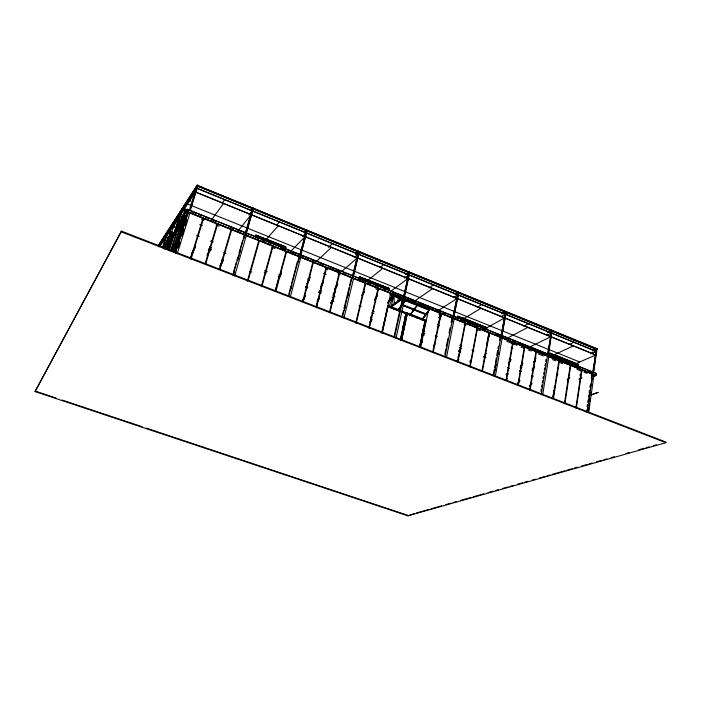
<?xml version="1.0" encoding="UTF-8"?>
<svg xmlns="http://www.w3.org/2000/svg" width="701" height="701" viewBox="0 0 701 701"><rect width="100%" height="100%" fill="white"/><g stroke="black" fill="none" stroke-linecap="round" stroke-linejoin="round"><path stroke-width="1.05" d="M665.871 442.725L665.95 442.059L121.422 231.111L35.05 391.561L407.894 515.831L665.871 442.725L121.177 231.838L35.05 391.561M586.325 412.048L586.632 409.892M587.096 406.659L587.412 404.503M587.718 402.348L588.034 400.192M588.498 396.959L588.805 394.803M589.12 392.648L589.427 390.501M589.892 387.267L590.207 385.112M591.293 377.567L591.758 374.334M592.739 372.231L596.498 348.8L593.151 372.065M587.333 410.541L587.788 407.351M588.095 405.222L589.164 397.774M589.471 395.644L589.935 392.446M590.242 390.326L590.549 388.196M590.847 386.067L591.311 382.869M591.618 380.748L591.924 378.619M592.222 376.49L592.529 374.36M592.249 350.964L596.884 348.818L596.332 348.59L596.796 349.422L596.814 348.607L197.445 185.485M587.324 411.689L592.748 373.922M197.647 185.169L197.244 186.124L596.314 349.396L596.814 348.607M592.555 376.349L592.862 374.229M593.3 372.459L593.756 369.287M594.054 367.175L596.63 349.212L596.087 348.984M593.712 372.284L597.042 349.028L198.462 185.896M588.481 411.154L588.928 408.017M589.226 405.923L589.532 403.829M589.83 401.734L590.277 398.589M588.682 412.214L594.08 374.457M591.171 375.044L594.229 376.262L595.938 375.219L186.431 211.203L185.642 212.403M594.229 376.262L595.885 375.587L596.2 373.379L595.771 375.289L186.352 211.325M575.88 407.903L581.48 370.075M576.336 408.078L581.926 370.259M577.615 366.439L578.211 364.511M577.939 366.299L578.465 364.354L578.062 366.614M578.255 367.368L578.649 364.686L549.961 353.146L549.111 355.214M564.419 403.574L570.22 365.545M564.883 403.758L570.675 365.72M571.315 364.117L572.156 362.066L572.077 362.548L549.391 353.444M571.63 363.977L571.841 362.207M571.753 364.292L572.025 362.531M572.069 364.152L572.34 362.391L571.762 362.68L549.584 353.777L550.154 353.479L549.864 355.249M221.647 262.857L222.278 258.765M552.791 396.67L553.124 394.54M553.457 392.42L553.79 390.291M554.193 388.301L554.535 386.163M553.054 398.054L558.872 360.997M553.518 398.229L559.328 361.181M555.183 357.44L556.042 355.346L578.465 364.354M578.649 364.686L578.071 364.984L555.656 355.985L555.735 355.495L555.499 357.3M555.63 357.624L556.042 355.346M555.946 357.475L555.919 355.828M542.705 394.619L548.874 356.327M549.418 355.074L549.654 353.295L578.395 364.844M549.558 355.398L549.961 353.146M540.874 391.272L541.216 389.151M541.566 387.022L541.908 384.902M542.25 382.772L542.592 380.652M542.942 378.522L543.284 376.402M543.625 374.273L543.976 372.152M544.318 370.023L544.659 367.902M545.001 365.773L545.352 363.653M545.693 361.523L546.035 359.403M547.569 354.119L551.757 330.486L547.963 353.935M552.073 331.117L551.608 330.276L551.512 330.89L547.604 332.844M541.303 394.076L547.499 355.775M548.313 353.278L550.206 341.562M550.557 339.433L551.757 331.976M548.541 354.163L551.932 330.916M529.562 390.08L535.923 351.814M530.035 390.264L536.388 351.998M517.767 385.515L524.322 347.17M518.241 385.699L524.786 347.354M506.069 379.846L512.633 342.482M506.543 380.03L513.097 342.675M495.344 376.271L502.284 337.663M493.197 375.07L494.17 369.707M494.555 367.569L494.941 365.423M495.335 363.284L496.299 357.922M496.685 355.784L497.657 350.43M498.043 348.283L498.429 346.136M499.392 340.782L499.979 337.567M501.04 335.455L505.666 311.621L501.408 335.253M493.898 375.718L500.865 337.093M502.319 313.82L505.535 311.419L506.122 311.656L504.115 313.347M494.871 370.934L495.257 368.796M495.642 366.649L496.028 364.511M497.763 354.881L498.148 352.743M501.627 335.691L506.253 311.857L501.802 336.568M482.516 370.724L489.456 333.212M485.846 329.636L486.748 327.507L462.949 317.939L462.029 320.085M486.126 329.47L486.468 327.656M486.319 329.82L486.748 327.507M486.599 329.663L486.941 327.849L457.876 316.16L456.964 318.272M486.853 344.252L488.816 333.65M481.832 371.609L488.983 333.019M481.263 327.744L481.605 325.947L481.044 326.263L457.508 316.808L458.068 316.493L457.709 318.298M469.924 362.303L470.336 360.148M469.915 366.185L477.022 328.226M470.161 367.087L477.495 328.418M480.798 327.551L481.131 325.763M457.394 362.259L464.973 323.38M457.884 362.443L465.455 323.573M462.301 319.919L462.66 318.096M462.502 320.278L462.949 317.939M462.783 320.112L463.142 318.289L462.572 318.605L486.371 328.164M457.236 318.105L457.595 316.309L486.66 327.998M457.438 318.456L457.876 316.16M444.776 354.259L445.836 348.975M446.257 346.864L447.948 338.408M449.008 333.124L450.068 327.84M451.129 322.556L451.97 318.333M444.969 356.967L452.592 318.876M453.056 316.256L458.174 292.177L453.407 316.046M452.198 321.671L452.828 318.517M455.194 294.394L458.068 291.984L458.664 292.229L455.79 294.639M453.88 315.468L458.778 292.422L453.81 317.325M446.458 357.545L454.266 318.403M407.894 515.831L414.309 513.579M432.587 352.656L440.587 313.619M433.297 351.797L441.078 313.811M183.469 220.342L185.406 210.992L179.675 226.046L179.649 223.032L177.817 228.833M402.865 305.505L425.875 314.661L426.795 312.567M426.129 314.495L426.234 314.013L403.215 304.839M421.967 334.973L422.405 332.879M422.843 330.784L423.728 326.596M419.645 346.68L425.051 320.97L407.29 313.934L401.603 340.02M419.654 347.337L425.051 320.313M420.25 345.716L425.875 320.296L407.115 312.856L406.361 314.013M420.136 347.643L425.875 320.296M420.758 346.934L428.749 308.878M185.336 210.16L185.791 210.817M185.931 210.02L185.511 209.853L174.041 234.038M401.48 336.392L402.409 332.125M403.574 326.797L404.503 322.539M404.968 320.41L405.897 316.142M401.042 339.424L406.79 313.075L401.857 311.051M401.112 339.38L406.852 313.032L425.542 320.506M401.366 339.223L407.115 312.856M401.673 340.379L407.29 313.277M168.853 242.292L170.851 233.17L168.135 238.997M403.049 326.701L403.96 322.504M404.424 320.401L405.336 316.204M400.332 339.792L406.019 313.706L388.047 306.591L382.387 331.704M400.394 340.143L406.028 313.049M393.997 336.866L402.462 298.512M394.523 337.435L403.233 297.96M403.592 296.418L409.218 272.137L403.68 297.233M406.37 274.529L409.121 271.944L409.743 272.198M404.223 296.672L409.515 272.636M404.538 296.444L409.84 272.391M396.065 338.031L404.74 298.565M397.493 301.973L398.554 297.18M170.694 232.793L170.956 232.066L163.342 248.277M391.298 306.372L393.734 295.507M388.599 290.354L389.327 288.356L363.784 278.385L363.661 278.884L388.967 289.049L389.519 288.716L359.858 277.061L359.744 277.561L384.744 287.603L385.296 287.27L384.884 289.084M388.967 289.049L389.081 288.549L388.354 290.538M389.213 288.865L389.327 288.356M388.853 290.74L389.274 288.9L359.779 277.018L359.114 279.033M389.108 290.556L389.519 288.716M381.826 332.274L387.872 305.505L399.859 310.263M381.782 332.993L390.667 293.631M382.203 333.106L388.065 305.934M384.385 288.891L384.796 287.068M384.744 287.603L384.858 287.103M384.639 289.268L385.103 286.919L384.56 287.252M368.831 327.98L377.944 288.54M369.348 328.182L378.452 288.742M363.539 280.584L363.977 278.735M363.775 280.4L364.213 278.542L363.661 278.884M355.749 323.021L365.125 283.379M356.274 323.222L365.642 283.59M359.972 277.368L360.095 276.877M359.85 279.051L360.288 277.228L359.744 277.561M363.03 280.382L363.705 278.341L363.267 280.19M363.898 278.691L364.021 278.192M359.35 278.849L359.779 277.018M341.957 316.94L343.49 310.631M343.998 308.528L349.089 287.498M349.606 285.403L351.385 278.043M342.403 317.457L352.086 277.456M352.55 275.949L358.71 251.466M344.357 310.613L345.365 306.425M347.898 295.971L348.651 292.843M352.848 275.703L358.64 251.282L359.28 251.545L353.199 276.203M353.243 277.018L359.35 251.729L358.421 251.72M343.989 318.07L353.646 278.078M331.888 301.903L332.318 300.168M329.312 312.795L339.161 272.987M330.101 311.954L339.687 273.197M316.204 306.565L326.026 267.729M316.475 307.818L326.561 267.94M303.261 301.553L313.321 262.638M302.718 301.342L312.786 262.428M288.768 294.271L290.968 285.973M291.511 283.896L297.285 262.095M288.847 295.769L299.02 257.32M299.862 254.857L306.591 230.13L300.124 254.594M304.865 232.145L306.547 229.954L307.204 230.226M291.081 288.698L291.914 285.535M298.048 262.349L299.441 257.083M300.527 255.129L306.985 230.673L306.328 230.401M300.527 255.883L307.257 230.401M290.486 296.409L300.904 256.925M285.316 247.427L285.657 246.699L258.494 236.088L258.354 236.596L285.316 247.427L285.657 246.699M285.141 249.153L285.85 247.067L255.883 235.299L255.742 235.808L282.354 246.498M285.342 248.934L285.85 247.067M275.221 290.801L279.147 276.264M275.423 290.766L285.982 251.694M275.975 290.976L286.525 251.913M281.662 247.979L282.363 245.928L281.855 247.768M282.188 248.198L282.687 246.349M282.389 247.988L282.889 246.139M284.606 248.934L285.316 246.848L284.553 249.661M261.569 285.535L272.426 246.244M261.841 286.788L272.969 246.463M257.618 238.112L258.345 236.018L257.81 237.893M258.687 235.869L258.354 236.596M258.161 238.331L258.888 236.228L258.354 238.112M247.348 281.171L258.748 240.767M248.198 280.356L259.3 240.986M255.199 237.087L255.734 235.229L285.649 247.278M256.067 235.08L255.742 235.808M255.55 237.516L256.268 235.448L255.742 237.297M233.337 272.777L236.351 262.314M236.956 260.22L237.858 257.083M239.067 252.895L242.695 240.338M243.291 238.252L244.202 235.107M232.977 275.291L244.456 235.483M245.446 233.039L252.544 208.399L253.464 208.381M233.591 274.696L234.485 271.585M237.779 260.159L239.278 254.971M239.873 252.895L240.776 249.784M244.062 238.358L244.964 235.247M245.683 232.75L252.754 207.934L253.438 208.215L246.366 233.03M246.437 232.285L253.227 208.679M234.669 275.949L246.419 235.107M219.422 269.21L231.058 229.683M219.991 269.429L231.619 229.902M205.139 263.681L217.038 224.066M205.717 263.9L217.608 224.294M190.733 258.099L202.904 218.414M190.996 259.361L203.474 218.633M177.195 253.893L190.129 212.526M175.399 243.922L181.918 223.207L181.209 223.216L181.918 223.207M188.569 214.015L185.52 212.797L186.256 210.44M173.462 251.966L176.047 243.738L175.197 243.405L169.993 251.019M185.52 212.797L187.053 209.24L596.2 373.379M174.12 252.237L185.046 217.441L185.765 217.433M174.269 252.018L185.204 217.205M185.406 217.441L186.957 212.499M175.171 251.221L185.441 218.458M175.303 252.851L187.605 213.595M175.443 253.219L188.411 211.842M189.217 210.484L197.191 185.187L197.901 185.476M178.387 247.733L179.999 242.564M181.874 236.439L184.214 229.104M185.353 225.196L186.992 220.07M189.936 210.773L197.7 185.949M190.137 210.466L197.901 185.634L197.2 185.344L158.417 245.534M174.058 233.293L181.577 209.538L182.242 209.809M169.046 249.661L181.752 209.249L182.426 209.52L175.25 232.25M169.151 250.047L174.155 234.467L187.386 214.602M176.372 228.395L181.594 211.868M189.314 210.764L183.215 208.328L182.812 209.59L185.861 210.808M170.676 250.345L177.616 228.614L178.168 228.833L171.701 249.319M173.857 246.805L181.357 222.988M172.604 251.633L175.197 243.405M181.559 223.207L185.563 210.493L174.163 234.318L187.553 214.208M165.804 247.996L166.794 244.886L167.46 244.886M165.611 248.829L166.934 244.675M167.127 244.886L171 232.679M172.56 236.342L170.518 235.545L171.307 233.179L170.711 235.063L172.744 235.86M170.518 235.545L171.947 232.206L175.005 233.407M167.337 248.899L170.264 239.663L170.939 239.663M167.153 249.714L170.404 239.453M170.606 239.663L171.806 235.878M168.021 248.899L170.615 240.697M168.231 249.784L172.805 235.352M168.336 250.187L173.235 234.704M162.501 247.444L167.784 230.883L168.433 231.128L162.982 247.944M174.856 233.039L168.757 230.647L168.371 231.865L171.421 233.056M164.332 248.11L165.515 244.404L165.427 247.444L170.851 233.17M121.177 231.838L121.422 231.111M171.377 251.309L172.481 248.277L171.885 251.054M171.394 232.452L170.86 232.25L170.615 232.907L172.192 233.731M173.007 232.942L171.018 231.97L170.825 232.504L172.393 233.319M185.712 210.948L185.152 210.729L185.414 210.028M389.073 306.521L393.55 295.515M437.731 324.651L441.385 315.8M457.919 357.352L460.399 351.394M163.648 248.163L181.997 209.529M163.92 248.049L167.224 240.934M164.104 247.874L168.003 239.768M168.923 237.832L171.219 232.995M185.511 209.853L173.936 233.994L174.488 234.204L178.553 225.617L175.855 231.348M183.574 215.137L185.397 211.325M175.303 232.741L181.235 220.351M182.146 218.44L185.336 211.772M191.539 253.85L195.448 246.069M191.925 253.21L195.272 246.542M190.102 257.942L195.185 247.646M206.944 255.208L209.433 250.38M279.804 275.546L281.451 272.768M280.181 275.011L281.276 273.153M174.006 234.817L175.977 231.593M307.494 281.881L310.429 277.088M306.749 283.852L309.579 279.296M306.898 283.791L309.202 280.076M302.517 300.37L305.356 295.84M302.622 300.265L305.522 295.638M302.411 301.334L304.725 297.636M302.438 301.456L304.707 297.837M321.251 285.035L323.66 281.171M320.48 286.998L323.582 282.293M317.018 301.264L319.367 297.592M317.448 300.72L319.218 297.969M317.343 301.824L319.104 299.073M158.005 245.885L197.191 185.187M168.038 230.971L167.846 231.558M182.006 209.362L181.997 209.695M159.223 245.21L166.365 234.178M168.144 231.418L180.648 212.123M183.618 207.531L197.305 186.396M168.266 231.391L168.757 230.647M183.215 208.328L182.435 210.177L185.485 211.395M159.039 245.779L181.042 211.816M182.234 209.976L197.7 186.115L196.999 185.826M158.715 246.621L196.683 188.078L596.236 351.297L590.557 353.795M158.68 246.743L196.648 188.21L596.218 351.411L591.215 353.619M335.385 287.235L337.418 284.317M334.789 288.575L337.698 284.089M334.701 289.671L337.032 286.087M159.758 246.787L195.483 191.934L595.719 354.916M333.501 298.985L331.17 302.552L331.678 302.762L330.995 302.744M331.757 302.078L332.949 300.256M331.144 303.331L333.527 299.695M331.065 303.621L333.396 300.063M171.947 232.206L174.935 233.512M187.053 209.24L596.034 373.449M164.463 248.198L172.814 235.632M170.86 232.25L174.014 233.871L187.439 213.639M177.616 228.614L178.019 229.061M164.236 248.925L172.577 236.377M173.769 234.59L187.78 213.542M164.901 248.233L172.989 236.079M164.56 248.873L172.832 236.456M165.357 248.233L168.345 243.755M169.537 241.968L172.525 237.49M175.487 233.047L174.312 234.8L173.76 234.555M176.652 231.295L179.579 226.914M180.744 225.161L182.497 222.532M183.671 220.78L186.589 216.399M362.128 294.464L364.117 291.485M361.9 295.489L364.292 291.966M362.172 295.279L363.994 292.58M174.891 245.429L176.047 243.738M375.193 298.162L377.664 294.595M374.79 299.485L376.603 296.856M374.448 300.142L377.541 295.682M388.45 301.211L391.368 297.171M387.846 302.438L393.033 295.051M387.706 302.823L392.604 295.883M387.89 303.209L393.524 295.244M388.188 303.016L393.708 295.217M397.625 310.455L401.419 305.189M403.32 302.56L404.933 300.37M399.079 308.755L400.315 307.038M398.466 309.982L401.568 305.68M403.434 303.095L405.292 300.519M398.738 309.772L401.27 306.267M402.54 304.506L405.704 300.124M222.173 203.062L224.723 199.54M211.378 220.114L223.575 203.378M410.111 314.591L417.647 304.357M412.968 310.964L414.852 308.405M410.471 314.74L417.796 304.961M422.037 319.323L428.67 310.438M424.271 316.563L425.542 314.872M422.388 319.463L428.74 310.999M422.668 319.253L428.504 311.489M439.001 317.29L441.227 314.337M438.87 317.676L441.437 314.32M439.352 317.43L441.279 314.915M439.089 317.956L440.394 316.239M439.343 317.868L441.271 315.345M420.398 343.893L422.484 341.194M420.206 344.752L422.168 342.184M420.206 344.91L422.125 342.403M433.56 345.768L435.058 343.876M433.402 346.557L434.734 344.857M433.358 346.767L434.655 345.111M250.704 210.493L252.754 207.934M251.203 210.274L252.57 208.565L253.254 208.845L251.887 210.554M248.89 215.058L252.307 210.808M238.848 229.91L251.212 214.629M458.568 351.271L460.592 348.765M458.892 351.341L460.215 349.703M459.006 351.446L461.039 348.94M221.42 262.481L223.514 259.957M220.508 264.049L223.295 260.693M220.543 264.365L222.638 261.841M219.623 265.933L222.427 262.577M484.987 355.004L486.406 353.286M255.734 235.229L282.556 246.288M508.795 362.233L510.976 359.701M508.444 363.153L509.82 361.567M508.619 363.109L510.021 361.488M505.956 380.292L507.445 378.61M521.404 364.897L522.893 363.214M520.615 366.062L522.78 363.591M520.326 366.632L522.499 364.17M520.431 366.676L522.552 364.266M520.326 367.052L521.781 365.414M276.553 225.17L279.454 221.893M264.636 241.144L278.402 225.704M517.347 383.526L520.046 380.494M517.68 383.78L519.091 382.054M532.445 369.252L534.679 366.763M532.085 370.154L533.549 368.524M532.173 370.216L533.601 368.621M529.316 386.023L532.006 383.053M529.632 386.146L531.796 383.771M529.614 386.312L531.726 383.99M556.48 375.508L557.935 373.94M556.191 376.472L557.645 374.746M567.311 379.793L569.65 377.313M567.302 380.082L569.554 377.69M567.477 379.942L569.72 377.55M304.278 232.303L306.547 229.954M304.769 233.196L307.038 230.857L306.381 230.585M302.35 236.719L306.162 232.802M290.617 251.475L305.154 236.596M279.55 276.089L281.101 274.555M328.471 247.295L332.44 243.536M316.309 261.561L331.485 247.322M355.354 254.156L358.64 251.282M356.029 254.06L358.491 251.904L359.131 252.167L356.669 254.323M356.818 253.701L359.28 251.545M321.785 284.553L321.444 285.228L321.969 284.904L321.47 284.702M354.18 257.696L358.307 254.104M341.72 271.418L357.396 257.872M334.044 292.597L335.7 291.213M333.028 294.026L335.516 291.958M380.371 267.247L383.771 264.505M366.667 281.232L382.904 268.264M405.634 274.573L409.121 271.944M407.859 274.126L409.603 272.82L408.99 272.566M404.459 278.025L408.841 274.748M390.475 291.476L408.017 278.49M370.303 320.707L372.082 319.437M389.686 306.933L401.051 298.854M391.053 306.503L401.55 299.055M370.137 321.426L371.916 320.155M390.396 307.047L401.752 298.994M369.725 322.241L371.504 320.979M390.886 307.248L402.251 299.196M429.038 287.945L433.525 284.834M414.79 300.913L432.745 288.558M406.624 313.838L425.717 321.058L420.451 319.314M455.317 293.78L458.068 291.984M455.913 294.026L458.664 292.229M425.682 314.328L426.234 314.013M425.875 314.661L426.418 314.346M453.249 297.723L457.841 294.762M438.765 310.228L457.096 298.468M422.107 335.875L423.956 334.745M437.669 326.333L439.492 325.22M437.52 327.069L439.343 325.956M477.109 307.362L481.78 304.541M461.346 320.05L481.079 308.238M402.181 298.863L400.648 299.739L399.71 297.978M501.741 313.584L505.535 311.419M480.851 325.921L481.412 325.615L481.324 326.096L457.324 316.475M500.61 316.861L505.36 314.171M484.636 329.093L504.694 317.851M456.982 360.691L458.892 359.674M523.761 326.219L528.58 323.66M507.594 338.022L527.958 327.332M547.7 332.239L551.608 330.276M549.242 331.985L551.196 331.003M549.146 332.589L551.1 331.608M546.578 335.437L551.468 333.01M529.369 347.258L550.881 336.664M569.072 344.533L574.014 342.219M506.017 374.246L507.971 373.335M520.116 368.034L522.052 367.122M533.663 361.707L535.599 360.805M506.324 375.114L508.286 374.203M533.54 362.435L535.476 361.532M551.687 355.942L573.462 345.856M592.336 350.369L596.332 348.59M596.314 349.396L597.042 349.028M593.791 350.745L596.796 349.422M572.691 365.063L595.701 355.039L195.439 192.065M578.938 379.127L581.97 377.883M591.092 395.084L598.198 392.376L591.074 394.838M416.412 512.974L429.047 509.39M431.15 508.786L441.683 505.798M445.889 504.597L451.155 503.108M453.267 502.503L456.421 501.609M460.636 500.409L471.16 497.421M473.271 496.816L483.795 493.828M488.01 492.628L493.276 491.138M495.379 490.534L498.542 489.64M502.748 488.439L508.015 486.95M510.118 486.345L513.281 485.451M517.487 484.251L522.753 482.761M524.865 482.157L528.019 481.263M532.234 480.062L535.389 479.169M539.604 477.968L544.87 476.47M546.973 475.874L550.127 474.98M552.239 474.375L564.875 470.792M566.978 470.187L572.244 468.697M574.347 468.093L577.51 467.199M581.716 465.999L586.982 464.5M589.085 463.904L592.249 463.01M596.455 461.81L601.721 460.312M603.833 459.716L606.987 458.822M611.202 457.622L614.356 456.728M625.94 453.433L629.095 452.539M638.576 449.84L643.842 448.342M645.945 447.746L649.1 446.852M653.314 445.652L656.478 444.758M187.263 210.817L185.371 210.309L185.993 209.914M185.152 210.729L187.044 211.238M255.9 235.448L285.482 247.067L282.529 246.139M36.259 391.421L55.984 398.002M62.214 400.078L142.172 426.734M146.325 428.118L407.991 515.375M359.92 277.219L389.151 288.707L384.928 287.261M336.734 270.025L339.757 271.05M411.68 300.142L416.727 301.921M457.692 316.484L486.564 327.831L481.228 325.939M422.151 304.4L428.775 306.749M436.224 309.956L441.104 311.691M450.322 315.52L453.328 316.598M474.954 325.387L477.872 326.438M495.563 333.772L498.621 334.876M549.768 353.462L578.272 364.669L571.963 362.373M518.241 342.877L525.119 345.383M528.677 347.1L531.691 348.204M532.348 348.432L535.362 349.527M538.99 351.271L542.066 352.401M542.749 352.638L547.875 354.513L542.784 352.507M553.475 356.958L559.643 359.227M563.709 361.094L570.64 363.635M574.163 365.317L577.186 366.43M577.861 366.667L580.884 367.78M588.262 370.873L593.397 372.766M166.794 244.886L167.329 245.087M170.264 239.663L170.799 239.882M249.696 271.278L251.712 272.067M173.839 234.432L174.391 234.651M168.03 232.39L171.088 233.591M174.409 235.282L171.351 234.081L170.641 235.168L172.674 235.965M209.012 248.855L211.045 249.652M264.987 270.805L267.02 271.602M278.209 275.992L280.251 276.79M305.689 286.762L307.73 287.568M318.92 291.958L320.953 292.755M332.151 297.145L334.184 297.943M422.729 332.66L424.762 333.457M483.795 356.607L485.828 357.405M519.415 370.575L521.448 371.372M171.281 234.195L174.33 235.387M208.933 248.96L210.966 249.758M264.89 270.901L266.923 271.699M305.592 286.858L307.625 287.655M318.824 292.045L320.856 292.843M371.732 312.795L373.764 313.592M483.655 356.678L485.688 357.475M531.481 375.429L533.514 376.227M171.237 234.458L174.286 235.659M208.898 249.223L210.931 250.02M305.592 287.138L307.634 287.936M318.824 292.326L320.865 293.123M459.295 347.389L461.328 348.187M483.725 356.967L485.758 357.764M519.353 370.934L521.386 371.732M208.206 250.301L210.239 251.098M264.216 272.242L266.257 273.04M422.081 334.062L424.114 334.859M507.629 367.569L509.662 368.367M331.818 300.475L333.799 301.255M166.181 236.92L168.222 237.718M209.573 246.98L211.606 247.777M223.812 252.57L225.845 253.368M359.052 305.689L361.085 306.486M372.275 310.885L374.308 311.682M435.321 335.648L437.354 336.445M459.725 345.234L461.757 346.031M471.931 350.027L473.964 350.824M209.59 247.129L211.632 247.926M278.902 274.345L280.943 275.142M319.674 290.354L321.715 291.16M332.931 295.559L334.964 296.365M422.624 330.784L424.666 331.591M170.448 231.978L173.506 233.179M174.006 233.836L174.567 234.09M173.909 234.055L174.593 234.318M387.557 305.732L398.545 310.087M401.533 311.27L405.529 312.856M387.697 306.276L399.693 311.025M401.691 311.814L406.685 313.794M409.586 315.012L411.557 315.8M416.499 317.755L418.471 318.534M388.38 306.898L396.372 310.061M398.37 310.85L400.367 311.638M197.025 235.308L199.023 236.097M211.01 240.829L213.008 241.617M307.59 278.954L309.614 279.752M172.963 226.502L177.038 228.105M196.867 235.808L198.865 236.596M210.861 241.328L212.859 242.117M321.26 284.886L321.759 285.088M532.199 368.227L534.232 369.033M509.11 359.262L511.064 360.034M199.943 224.706L201.958 225.503M201.906 218.914L203.938 219.72M391.99 294.963L403.171 299.432M405.204 300.247L427.575 309.194M511.94 342.955L513.973 343.77M201.783 219.299L203.816 220.114M216.022 224.995L219.071 226.213M271.935 247.357L274.985 248.583M325.825 268.912L327.858 269.727M338.022 273.793L340.055 274.608M375.64 288.838L378.689 290.056M389.87 294.525L429.52 310.385M438.677 314.048L441.726 315.266M464.088 324.212L466.121 325.027M476.286 329.093L480.36 330.723M506.788 341.291L516.961 345.356M521.027 346.986L524.076 348.204M528.142 349.834L531.192 351.052M538.307 353.9L543.389 355.933M552.537 359.587L555.595 360.813M558.644 362.031L562.71 363.661M576.941 369.348L582.023 371.381M584.056 372.196L587.105 373.414M185.046 217.441L185.607 217.669M180.096 215.558L182.129 216.372M324.02 273.285L325.983 274.065M510.941 347.766L512.913 348.546M200.1 224.486L202.116 225.284M323.888 273.784L325.851 274.564M403.11 305.329L426.164 314.512M359.552 277.21L385.051 287.454M191.338 211.579L196.42 213.621M198.453 214.436L201.502 215.654M205.559 217.284L208.609 218.51M212.675 220.14L215.715 221.358M229.937 227.063L232.986 228.281M237.052 229.91L240.093 231.137M244.158 232.758L247.208 233.985M261.429 239.689L264.47 240.907M268.536 242.537L271.585 243.755M280.724 247.427L283.774 248.645M287.839 250.275L295.962 253.534M297.995 254.349L303.069 256.382M305.101 257.197L308.151 258.424M312.217 260.053L315.257 261.271M319.323 262.901L323.389 264.531M329.479 266.976L334.561 269.009M336.594 269.824L339.635 271.05M343.7 272.68L346.75 273.898M360.971 279.603L366.045 281.636M368.078 282.45L371.127 283.677M375.184 285.307L378.233 286.525M392.455 292.229L402.611 296.304M404.643 297.119L409.717 299.152M411.75 299.967L414.799 301.193M418.865 302.814L422.922 304.444M429.021 306.889L434.094 308.931M436.127 309.746L441.209 311.779M443.242 312.593L446.283 313.811M460.504 319.516L465.587 321.557M467.62 322.372L472.693 324.405M474.726 325.22L477.775 326.438M481.841 328.068L484.882 329.295M499.103 334.999L504.185 337.032M506.218 337.847L509.259 339.065M513.325 340.695L516.374 341.922M518.407 342.736L522.464 344.366M525.513 345.584L533.636 348.844M535.669 349.659L540.751 351.692M549.891 355.363L553.956 356.993M556.997 358.211L565.129 361.471M567.162 362.286L572.235 364.318M574.268 365.133L579.35 367.175M186.308 211.597L595.885 375.587M392.113 294.867L401.27 298.53M406.352 300.563L410.418 302.192M412.451 303.007L417.533 305.04M419.566 305.855L427.698 309.106M187.588 204.052L579.604 361.935M188.779 200.276L190.803 201.099M197.445 185.809L596.726 349.212M457.832 292.405L458.436 292.65M457.946 292.597L458.542 292.852M505.43 312.033L506.017 312.269M171.018 231.97L173.392 233.188M422.791 333.615L423.763 335.411M316.624 303.84L317.185 305.531M579.981 374.387L580.884 378.33M535.389 355.696L535.941 358.649M489.158 333.562L489.57 336.498M394.006 295.594L394.374 304.181M187.298 212.499L187.369 214.497M370.698 316.764L370.768 320.935M171.43 249.635A9.069 1.043 -69.5 0 1 172.411 251.212M331.293 302.604L331.179 303.077L331.293 302.604"/></g></svg>
